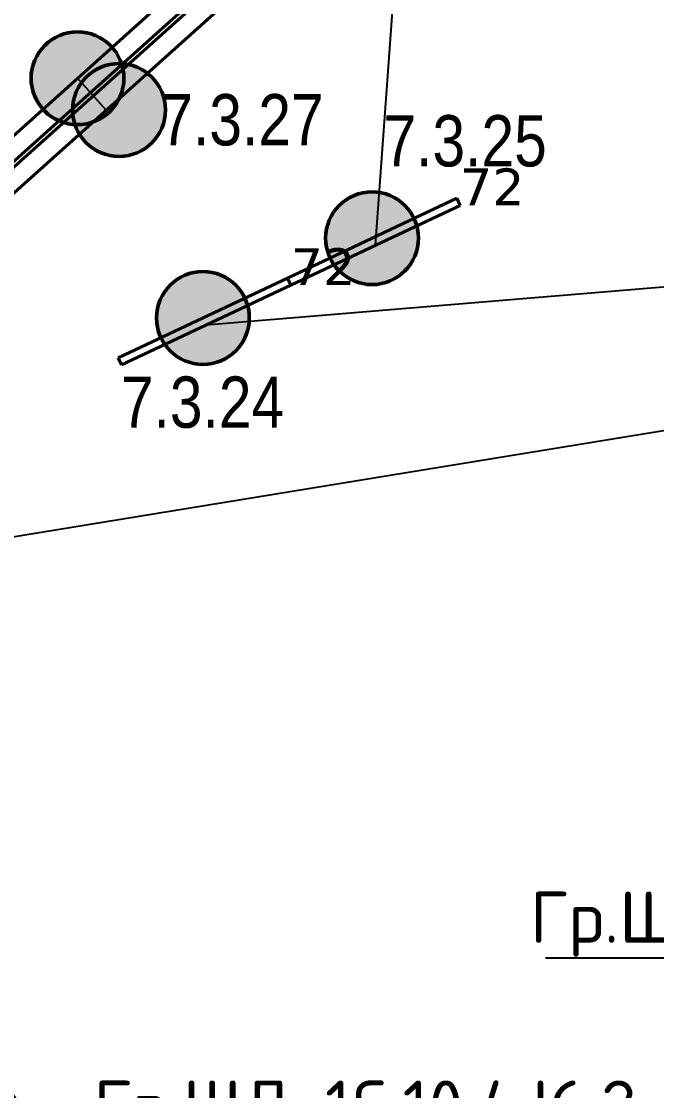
# Model space of a CAD drawing. Header units: millimetres. Extents: x -243740 to 150609, y -473655 to -165121.
# Drawn here: x 13356 to 16452, y -389779 to -384563 of the extents above; entities that cross this region are included whole.
import ezdxf
from ezdxf import colors
from ezdxf.entities.mleader import LeaderData, LeaderLine
from ezdxf.enums import TextEntityAlignment as Align
from ezdxf.math import Vec2, Vec3

# ---------------------------------------------------------------- set-up
doc = ezdxf.new("R2010")
doc.units = ezdxf.units.MM
doc.linetypes.add('Штрих', pattern=[6.35, 3.175, -3.175])
for name, color, linetype in [('_Гр.ЩД-1C.10.4.I6.1', 6, 'Continuous'), ('_Гр.ЩД-1C.10.4.I6.2', 6, 'Continuous'), ('_Гр.ЩД-1C.10.4.I6.3', 6, 'Continuous'), ('Вставка', 252, 'Continuous')]:
    doc.layers.add(name, color=color, linetype=linetype)
for name, color, linetype, lineweight in [('_освещение_dali', 3, 'Continuous', 50), ('A-ANNO-DIMS', 7, 'Continuous', 9), ('DLX_FL1_LUM 222', 5, 'Continuous', 40), ('DLX_LUM 9', 5, 'Continuous', 40), ('АР_монолит', 252, 'Continuous', 50)]:
    doc.layers.add(name, color=color, linetype=linetype, lineweight=lineweight)
doc.styles.add('GOST 2.304', font='')
doc.styles.add('ISOCPEUR', font='isocpeur.ttf')
doc.styles.get("Standard").update_dxf_attribs({"font": 'ARIALN.TTF'})
doc.styles.add('TableTextStyle', font='')
doc.styles.get('GOST 2.304').set_extended_font_data('GOST Common')
doc.styles.get('TableTextStyle').set_extended_font_data('VERDANA.TTF')
doc.linetypes.add('Truba', pattern='A,3e-05,[4,MSH_7,S=1,R=0,X=0,Y=0],-3.022072', length=3.022102)
doc.dimstyles.new('М-200', dxfattribs={"dimtxt": 400, "dimasz": 160, "dimexe": 200, "dimexo": 400, "dimgap": 50, "dimtad": 1, "dimdec": 0, "dimzin": 0, "dimdsep": 46, "dimtxsty": 'GOST 2.304', "dimblk": 'ARCHTICK', "dimcen": 180, "dimdle": 200, "dimadec": 0, "dimazin": 0, "dimtfac": 1, "dimtdec": 0, "dimtmove": 1, "dimatfit": 0, "dimfxl": 1, "dimtolj": 1, "dimtzin": 0, "dimarcsym": 0})

# ---------------------------------------------------------------- blocks, each defined once
blk = doc.blocks.new('_ArchTick')
at = {"color": 0, "linetype": 'ByBlock', "const_width": 0.15}
blk.add_lwpolyline([(-0.5, -0.5), (0.5, 0.5)], dxfattribs=at)
blk = doc.blocks.new('*D46')
at = {"layer": 'A-ANNO-DIMS', "color": 0, "lineweight": -2, "transparency": 16777216}
blk.add_arc((-165703.8, -113309.3), 107894.2, 269.999998, 325.999999, dxfattribs=at)
at = {"layer": 'Defpoints', "color": 0, "lineweight": 30, "transparency": 16777216}
for p in [(-165703.8, -113309.3), (-165703.8, -113309.3), (-75741.3, -173989.8), (-131171, -215527.9), (-165703.8, -221903.3)]:
    blk.add_point(p, dxfattribs=at)
at = {"layer": 'A-ANNO-DIMS', "color": 0, "lineweight": -2, "transparency": 16777216, "xscale": 160, "yscale": 160, "zscale": 160}
for p, rotation in [((-76255.4, -173643), 55.99999895826774), ((-165703.8, -221203.5), 179.9999981265246)]:
    blk.add_blockref('_ArchTick', p, dxfattribs=dict(at, rotation=rotation))
at = {"layer": 'A-ANNO-DIMS', "color": 0, "transparency": 16777216, "insert": (-114299.5, -207822), "char_height": 400, "attachment_point": 5, "rotation": 28.5412, "style": 'GOST 2.304'}
blk.add_mtext('\\A1;56,0%%D', dxfattribs=at)
blk = doc.blocks.new('A$Caabd1818')
at = {"layer": 'DLX_FL1_LUM 222'}
for points in [[(8930.7, 12027.5, 0), (10388.2, 13334.9, 0)], [(10388.2, 13334.9, 0), (8930.7, 12027.5, 0)], [(10388.2, 13334.9, 0), (8930.7, 12027.5, 0)], [(8930.7, 12027.5, 0), (10388.2, 13334.9, 0)], [(10451, 13264.9, 0), (8993.5, 11957.5, 0)], [(8993.5, 11957.5, 0), (10451, 13264.9, 0)], [(8993.5, 11957.5, 0), (10451, 13264.9, 0)], [(10451, 13264.9, 0), (8993.5, 11957.5, 0)], [(9006.2, 11942.1, 0), (10463.7, 13249.5, 0)], [(10463.7, 13249.5, 0), (9006.2, 11942.1, 0)], [(10463.7, 13249.5, 0), (9006.2, 11942.1, 0)], [(9006.2, 11942.1, 0), (10463.7, 13249.5, 0)], [(10526.5, 13179.5, 0), (9069, 11872.1, 0)], [(9069, 11872.1, 0), (10526.5, 13179.5, 0)], [(9069, 11872.1, 0), (10526.5, 13179.5, 0)], [(10526.5, 13179.5, 0), (9069, 11872.1, 0)]]:
    blk.add_polyline3d(points, dxfattribs=at)
at = {"layer": 'DLX_LUM 9'}
for points in [[(10683.1, 11706.4, 0), (11507.9, 12095.6, 0)], [(11507.9, 12095.6, 0), (10683.1, 11706.4, 0)], [(11507.9, 12095.6, 0), (10683.1, 11706.4, 0)], [(10683.1, 11706.4, 0), (11507.9, 12095.6, 0)], [(11524.1, 12061.2, 0), (10699.3, 11672, 0)], [(10699.3, 11672, 0), (11524.1, 12061.2, 0)], [(10699.3, 11672, 0), (11524.1, 12061.2, 0)], [(11524.1, 12061.2, 0), (10699.3, 11672, 0)], [(11507.9, 12095.6, 0), (11507.9, 12095.6, 0)], [(11507.9, 12095.6, 0), (11524.1, 12061.2, 0)], [(11524.1, 12061.2, 0), (11507.9, 12095.6, 0)], [(11507.9, 12095.6, 0), (11507.9, 12095.6, 0)], [(11524.1, 12061.2, 0), (11507.9, 12095.6, 0)], [(11507.9, 12095.6, 0), (11524.1, 12061.2, 0)], [(11524.1, 12061.2, 0), (11524.1, 12061.2, 0)], [(11524.1, 12061.2, 0), (11524.1, 12061.2, 0)], [(9858.3, 11317.2, 0), (10683.1, 11706.4, 0)], [(10683.1, 11706.4, 0), (9858.3, 11317.2, 0)], [(10683.1, 11706.4, 0), (9858.3, 11317.2, 0)], [(9858.3, 11317.2, 0), (10683.1, 11706.4, 0)], [(10683.1, 11706.4, 0), (10683.1, 11706.4, 0)], [(10699.3, 11672, 0), (10683.1, 11706.4, 0)], [(10683.1, 11706.4, 0), (10683.1, 11706.4, 0)], [(10683.1, 11706.4, 0), (10699.3, 11672, 0)], [(10683.1, 11706.4, 0), (10699.3, 11672, 0)], [(10699.3, 11672, 0), (10683.1, 11706.4, 0)], [(10683.1, 11706.4, 0), (10683.1, 11706.4, 0)], [(10683.1, 11706.4, 0), (10699.3, 11672, 0)], [(10699.3, 11672, 0), (10683.1, 11706.4, 0)], [(10683.1, 11706.4, 0), (10683.1, 11706.4, 0)], [(10699.3, 11672, 0), (10683.1, 11706.4, 0)], [(10683.1, 11706.4, 0), (10699.3, 11672, 0)], [(10699.3, 11672, 0), (9874.5, 11282.9, 0)], [(9874.5, 11282.9, 0), (10699.3, 11672, 0)], [(9874.5, 11282.9, 0), (10699.3, 11672, 0)], [(10699.3, 11672, 0), (9874.5, 11282.9, 0)], [(10699.3, 11672, 0), (10699.3, 11672, 0)], [(10699.3, 11672, 0), (10699.3, 11672, 0)], [(10699.3, 11672, 0), (10699.3, 11672, 0)], [(10699.3, 11672, 0), (10699.3, 11672, 0)], [(9858.3, 11317.2, 0), (9858.3, 11317.2, 0)], [(9874.5, 11282.9, 0), (9858.3, 11317.2, 0)], [(9858.3, 11317.2, 0), (9858.3, 11317.2, 0)], [(9858.3, 11317.2, 0), (9874.5, 11282.9, 0)], [(9858.3, 11317.2, 0), (9874.5, 11282.9, 0)], [(9874.5, 11282.9, 0), (9858.3, 11317.2, 0)], [(9874.5, 11282.9, 0), (9874.5, 11282.9, 0)], [(9874.5, 11282.9, 0), (9874.5, 11282.9, 0)]]:
    blk.add_polyline3d(points, dxfattribs=at)
blk = doc.blocks.new('_Dot')
at = {"color": 0, "linetype": 'ByBlock', "lineweight": -2}
blk.add_line((-0.5, 0), (-1, 0), dxfattribs=at)
at = {"color": 0, "linetype": 'ByBlock', "const_width": 0.5}
blk.add_lwpolyline([(-0.25, 0, 1), (0.25, 0, 1)], format="xyb", close=True, dxfattribs=at)
blk = doc.blocks.new('A$Cab2378fa')
at = {"lineweight": 25, "true_color": 0xfff5f5}
h = blk.add_hatch(color=7, dxfattribs=at)
h.dxf.hatch_style = 1
h.paths.add_polyline_path([(0, 0), (-141.6, -170.3, 0.174923), (3, -222.4, 0.197808), (162.3, -156.8)])
h.paths.add_polyline_path([(-163.2, 157.6), (0, 0), (147.8, 177.8, 0.175398), (3, 230.2, 0.209014)])
at = {"lineweight": 25}
h = blk.add_hatch(color=0, dxfattribs=at)
h.paths.add_polyline_path([(162.3, -156.8, 0.442338), (147.8, 177.8), (0, 0)])
h.paths.add_polyline_path([(-141.6, -170.3), (0, 0), (-163.2, 157.6, 0.430096)])
blk.add_circle((3, 3.9), 226.3)
blk = doc.blocks.new('Оси200')
at = {"layer": 'A-ANNO-DIMS'}
dim = blk.add_angular_dim_2l(base=(-131171, -215527.9), line1=((-165703.8, -113309.3), (-75741.3, -173989.8)), line2=((-165703.8, -113309.3), (-165703.8, -221903.3)), text='56,0%%D', dimstyle='М-200', override={"dimadec": 2, "dimtmove": 2}, dxfattribs=at)
dim.commit()
dim.dimension.update_dxf_attribs({"geometry": '*D46', "text_midpoint": (-114299.5, -207822), "dimtype": 130})
blk = doc.blocks.new('A$C010e0e93')
at = {"layer": 'A-ANNO-DIMS'}
blk.add_blockref('Оси200', (404603.7, 213803.6), dxfattribs=at)

msp = doc.modelspace()

# ---------------------------------------------------------------- block references
at = {"layer": 'Вставка', "linetype": 'Truba', "lineweight": 30, "ltscale": 100}
msp.add_blockref('A$C010e0e93', (-234640, -397437.2), dxfattribs=at)

# ---------------------------------------------------------------- next in the draw order: linework, layer by layer
at = {"layer": '_Гр.ЩД-1C.10.4.I6.1', "ltscale": 100}
msp.add_lwpolyline([(28523.4, -389381.8), (27274.6, -384681.4), (26206.4, -384965.2), (18923.5, -386162.1), (11640, -387351.5), (4260, -387754), (1428, -387463.2)], dxfattribs=at)
at = {"layer": '_Гр.ЩД-1C.10.4.I6.2', "ltscale": 100}
msp.add_lwpolyline([(28523.4, -389381.8), (27274.6, -384681.4), (26202.3, -384948.7), (18923.5, -386162.1), (11640, -387351.5), (11198.3, -387297.4), (11125.2, -387214.3), (11259.4, -386672.7), (11159, -386616.4), (10917, -387067.7), (11017.5, -387124), (8210.7, -386343.6), (6465.8, -387799.4), (3254, -386467.3)], dxfattribs=at)
at = {"layer": '_Гр.ЩД-1C.10.4.I6.3', "ltscale": 100}
msp.add_lwpolyline([(25055, -384426.2), (21836.2, -384166.7), (21057, -383691.3), (19068.5, -385152.7), (18160.2, -385071.4), (16875.7, -385827.6), (14256.6, -386044.3), (15081.4, -385655.2), (15225.5, -383688), (15086.6, -383533.2), (13629.1, -384840.6), (13768, -384995.4), (12309.9, -386303.4), (12171, -386148.6), (11929.7, -386072.9), (11631.2, -385979.3), (11439, -385895.1), (11680.9, -385443.9), (11865.3, -385542.7), (12108.8, -385088.5), (11922.8, -384992.7), (12508.4, -383894.8), (12698.7, -384001.9)], dxfattribs=at)

# ---------------------------------------------------------------- next in the draw order: block references
at = {"layer": '_освещение_dali', "color": 5, "ltscale": 100}
for p in [(13626.2, -384844.5), (13828.9, -384999.3), (15062.2, -385624.7), (14237.4, -386013.9)]:
    msp.add_blockref('A$Cab2378fa', p, dxfattribs=at)
at = {"layer": 'Defpoints', "linetype": 'Truba', "ltscale": 100}
msp.add_blockref('A$Caabd1818', (3969.7, -397521.8), dxfattribs=at)

# ---------------------------------------------------------------- next in the draw order: texts
at = {"layer": '_Гр.ЩД-1C.10.4.I6.3', "ltscale": 100}
for s, p in [('7.3.27', (14430.9, -385243.1)), ('7.3.25', (15518.8, -385345.8)), ('7.3.24', (14238.5, -386620.5))]:
    msp.add_text(s, height=250, dxfattribs=at).set_placement(p, align=Align.BOTTOM_CENTER)
at = {"layer": '_освещение_dali', "color": 31, "true_color": 0xfbca7a, "style": 'TableTextStyle'}
for p in [(15493.8, -385460.6), (14669, -385849.7)]:
    msp.add_text('72', height=180, dxfattribs=at).set_placement(p)

# ---------------------------------------------------------------- next in the draw order: leaders
at = {"layer": '_Гр.ЩД-1C.10.4.I6.1', "ltscale": 100}
ml = msp.add_multileader_mtext('Standard', dxfattribs=at)
ml.set_content('Гр.ЩД-1C.10.4.I6.1', color=256, style='ISOCPEUR')
ml.set_leader_properties()
ml.set_arrow_properties(name='DOT')
ml.build(insert=Vec2(0, 0))
ml.multileader.update_dxf_attribs({"has_dogleg": 0, "text_left_attachment_type": 6, "text_right_attachment_type": 6, "arrow_head_size": 100})
ctx = ml.context
ctx.base_point, ctx.char_height, ctx.arrow_head_size, ctx.landing_gap_size, ctx.plane_origin = Vec3(15634.8, -389132.6), 250, 100, 200, Vec3(100228, -261362.1)
ctx.left_attachment, ctx.right_attachment = 6, 6
notes = []
notes.append((ctx, [(1, (1, 1, 0), (18567.8, -389132.6), (-1, 0), 8, [(1, [(19588, -386052.9)], 0, [])])]))
ctx.mtext.insert, ctx.mtext.width, ctx.mtext.flow_direction = Vec3(15834.8, -388807.6), 2425, 5
at = {"layer": '_Гр.ЩД-1C.10.4.I6.2', "ltscale": 100}
ml = msp.add_multileader_mtext('Standard', dxfattribs=at)
ml.set_content('Гр.ЩД-1C.10.4.I6.2', color=256, style='ISOCPEUR')
ml.set_leader_properties()
ml.set_arrow_properties(name='DOT')
ml.build(insert=Vec2(0, 0))
ml.multileader.update_dxf_attribs({"has_dogleg": 0, "text_left_attachment_type": 6, "text_right_attachment_type": 6, "arrow_head_size": 100})
ctx = ml.context
ctx.base_point, ctx.char_height, ctx.arrow_head_size, ctx.landing_gap_size, ctx.plane_origin = Vec3(13506.8, -390054.5), 250, 100, 200, Vec3(98100.1, -262283.9)
ctx.left_attachment, ctx.right_attachment = 6, 6
notes.append((ctx, [(0, (1, 1, 0), (13498.8, -390054.5), (1, 0), 8, [(1, [(11467.1, -387330.3)], 0, [])])]))
ctx.mtext.insert, ctx.mtext.width, ctx.mtext.flow_direction = Vec3(13706.8, -389729.5), 2425, 5
for ctx, leaders in notes:
    for number, flags, end, landing, length, lines in leaders:
        leader = LeaderData()
        leader.index, (leader.has_last_leader_line, leader.has_dogleg_vector, leader.attachment_direction) = number, flags
        leader.last_leader_point, leader.dogleg_vector, leader.dogleg_length = Vec3(end), Vec3(landing), length
        for number, points, colour, breaks in lines:
            line = LeaderLine()
            line.index, line.vertices, line.color, line.breaks = number, Vec3.list(points), colors.encode_raw_color(colour), breaks
            leader.lines.append(line)
        ctx.leaders.append(leader)

doc.saveas('drawing.dxf')
